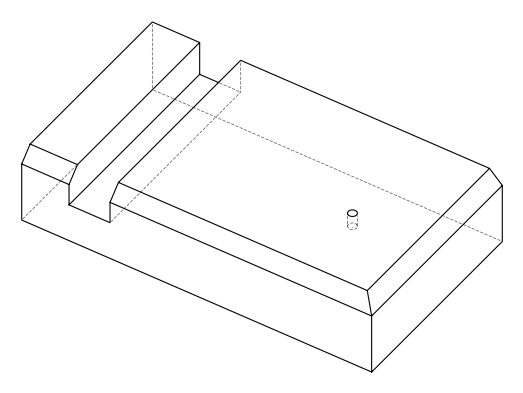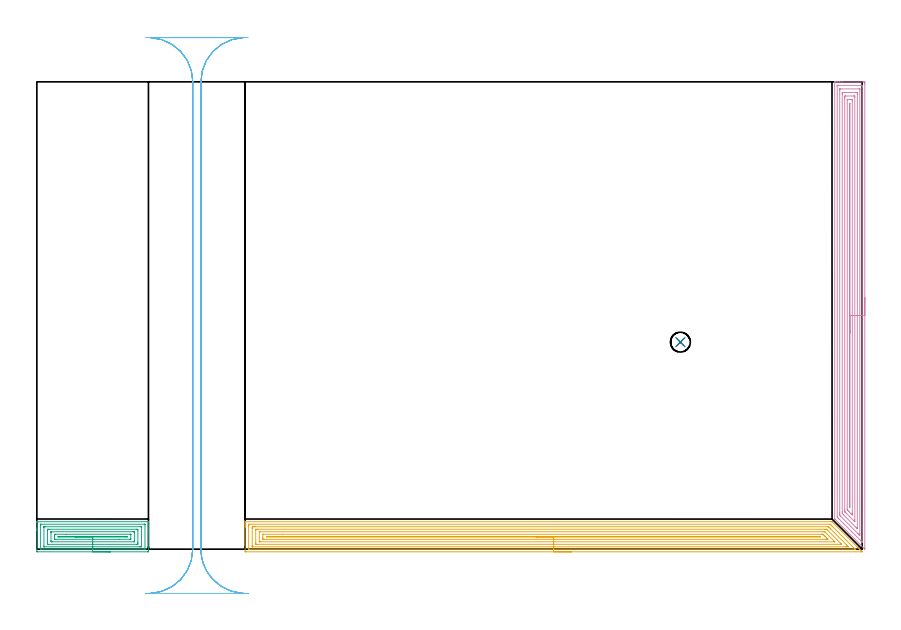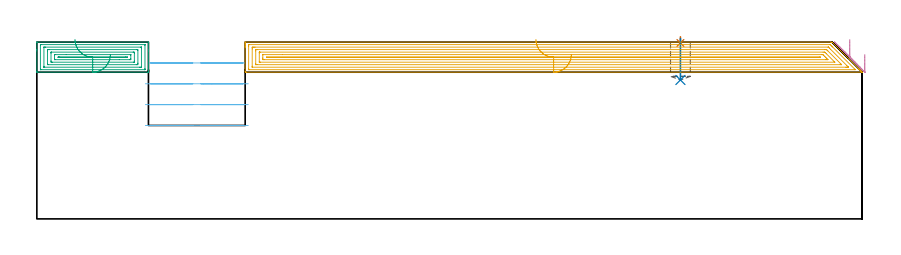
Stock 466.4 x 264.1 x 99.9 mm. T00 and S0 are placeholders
(PLAN: 6 operations, 3 tool changes, 45.1 min)
(1 SPOT_DRILL | STEP1POCKET | NXT0321_9005460120000 | 0.03 min | 0 mm3)
(2 DRILL_BLIND_HOLE_INTO_CENTER | STEP1POCKET | NXT0301_083 | 0.1 min | 1963 mm3)
(3 AREA_MILL | FG_CHAMFER_SURFACE | UGT0205_001 | 3.71 min | 10206 mm3)
(4 AREA_MILL_1 | FG_CHAMFER_SURFACE_1 | UGT0205_001 | 14.49 min | 38129 mm3)
(5 AREA_MILL_2 | FG_CHAMFER_SURFACE_2 | UGT0205_001 | 19.22 min | 49870 mm3)
(6 MILL_RECTANGULAR_SLOT | SLOT_RECTANGULAR | UGT0201_020 | Follow Part, ap 12.5, ae 75% | 7.53 min | 677150 mm3)
(TOOL NXT0321_9005460120000 | NC Spot Drill, 142deg, 12mm, Carbide, Uncoated | D12 PA142 FL30 Z2)
(TOOL NXT0301_083 | Carbide Drill 11.2mm [860.1-1120-056A1-MM 2214] | D11.2 PA140 FL72 Z2)
(TOOL UGT0205_001 | Chamfer Mill 20 x 3 x 45 deg. | D20 FL50 Z2)
(TOOL UGT0201_020 | End mill 50 mm | D50 FL50 Z4)
(OP 1 SPOT_DRILL)
G17 G21 G94 G90
T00 M6
G54
G17 G0 G90 X363.7 Y117. S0 M3
G43 Z109.9 H0
G94 G81 G98 Z99.418 F250. R102.9
G80
M5
M2
(OP 2 DRILL_BLIND_HOLE_INTO_CENTER)
G17 G21 G94 G90
T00 M6
G54
G17 G0 G90 X363.7 Y117. S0 M3
G43 Z109.9 H1
G94 G81 G98 Z78.5 F250. R101.9
G80
M5
M2
(OP 3 AREA_MILL)
G17 G21 G94 G90
T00 M6
G54
G17 G0 G90 X41.55 Y-1.5 S1061 M3
G43 Z109.9 H0
Z92.9
G94 G1 X41.512 Z92.028 F250.
X41.398 Z91.163
X41.209 Z90.312
X40.947 Z89.48
X40.613 Z88.674
X40.21 Z87.9
X39.742 Z87.164
X39.21 Z86.472
X38.621 Z85.829
X37.978 Z85.24
X37.286 Z84.708
X36.55 Z84.24
X35.776 Z83.837
X34.97 Z83.503
X34.138 Z83.241
X33.286 Z83.052
X32.422 Z82.938
X31.55 Z82.9
X0.522
X0.153 Y-1.496 Z82.902
X0.01 Y-1.491 Z82.905
X0. Y-1.343 Z83.054
Y10.546 Z94.94
Y11.274 Z95.673
Y11.432 Z95.83
Y15.315 Z99.713
X0.006 Y15.487 Z99.88
X0.009 Y15.496 Z99.889
X0.079 Y15.5 Z99.9
X63.021
X63.091 Y15.496 Z99.889
X63.094 Y15.487 Z99.88
X63.1 Y15.314 Z99.712
Y11.274 Z95.673
Y10.546 Z94.94
Y-0.978 Z83.418
X63.098 Y-1.496 Z82.9
X63.097 Y-1.497 Z82.899
X62.578 Y-1.5 Z82.9
X31.55
Y-0.086 Z84.314
X2.289
X2.077 Y-0.082 Z84.318
X2.025 Y-0.079 Z84.321
X2.01 Y-0.077 Z84.323
X2.007 Y-0.06 Z84.34
X2.002 Y-0.016 Z84.384
X2.001 Y0.029 Z84.429
X2. Y0.203 Z84.603
Y13.5 Z97.9
X2.002 Y13.796 Z98.196
X2.005 Y13.992 Z98.392
X2.01 Y14.063 Z98.463
X2.015 Y14.08 Z98.48
X2.022 Y14.081 Z98.481
X2.075 Y14.084 Z98.484
X2.295 Y14.086 Z98.486
X60.811
X61.023 Y14.082 Z98.482
X61.075 Y14.079 Z98.479
X61.09 Y14.077 Z98.477
X61.093 Y14.06 Z98.46
X61.098 Y14.016 Z98.416
X61.099 Y13.971 Z98.371
X61.1 Y13.797 Z98.197
Y0.5 Z84.9
X61.098 Y0.204 Z84.604
X61.095 Y0.007 Z84.407
X61.09 Y-0.063 Z84.337
X61.085 Y-0.08 Z84.32
X61.078 Y-0.081 Z84.319
X61.025 Y-0.084 Z84.316
X60.805 Y-0.086 Z84.314
X31.55
Y1.328 Z85.728
X4.421 Y1.329 Z85.729
X4.068 Y1.33 Z85.73
X4.02 Y1.332 Z85.732
X4.013 Y1.334 Z85.734
X4.007 Y1.386 Z85.786
X4.002 Y1.476 Z85.876
X4. Y1.749 Z86.149
X4.001 Y12.455 Z96.855
X4.007 Y12.591 Z96.991
X4.012 Y12.666 Z97.066
X4.025 Y12.668 Z97.068
X4.068 Y12.669 Z97.069
X4.602 Y12.671 Z97.071
X4.955
X58.679
X59.032 Y12.67 Z97.07
X59.08 Y12.667 Z97.067
X59.087 Y12.666 Z97.066
X59.093 Y12.614 Z97.014
X59.098 Y12.524 Z96.924
X59.1 Y12.387 Z96.787
Y12.319 Z96.719
X59.099 Y1.545 Z85.945
X59.093 Y1.408 Z85.808
X59.088 Y1.334 Z85.734
X59.075 Y1.332 Z85.732
X59.032 Y1.33 Z85.73
X58.498 Y1.329 Z85.729
X58.145 Y1.328 Z85.728
X31.55
Y2.743 Z87.143
X6.552
X6.02 Y2.75 Z87.15
X6.001 Y3.295 Z87.695
X6. Y10.387 Z94.787
X6.002 Y10.546 Z94.946
X6.023 Y11.25 Z95.65
X6.728 Y11.257 Z95.657
X6.903
X56.548
X57.08 Y11.25 Z95.65
X57.099 Y10.705 Z95.105
X57.1 Y3.613 Z88.013
X57.098 Y3.454 Z87.854
X57.077 Y2.75 Z87.15
X56.372 Y2.743 Z87.143
X56.197
X31.55
Y4.157 Z88.557
X8.684 Y4.158 Z88.558
X8.501 Y4.16 Z88.56
X8.318 Y4.164 Z88.564
X8.01 Y4.18 Z88.58
X8.007 Y4.341 Z88.741
X8.001 Y4.841 Z89.241
Y9.273 Z93.673
X8.006 Y9.659 Z94.059
X8.01 Y9.784 Z94.184
X8.02 Y9.836 Z94.236
X8.134 Y9.839 Z94.239
X8.318 Y9.842 Z94.242
X54.416
X54.599 Y9.84 Z94.24
X54.782 Y9.836 Z94.236
X55.09 Y9.82 Z94.22
X55.093 Y9.659 Z94.059
X55.099 Y9.159 Z93.559
Y4.727 Z89.127
X55.094 Y4.341 Z88.741
X55.09 Y4.216 Z88.616
X55.08 Y4.164 Z88.564
X54.967 Y4.161 Z88.561
X54.782 Y4.158 Z88.558
X31.55 Y4.157 Z88.557
Y5.571 Z89.971
X10.274
X10.093 Y5.573 Z89.973
X10.028 Y5.575 Z89.975
X10.017 Y5.577 Z89.977
X10.01 Y5.592 Z89.992
X10.005 Y5.657 Z90.057
X10.001 Y5.84 Z90.24
Y7.886 Z92.286
X10.003 Y8.157 Z92.557
X10.013 Y8.422 Z92.822
X10.274 Y8.425 Z92.825
X10.619 Y8.428 Z92.828
X16.602 Y8.429 Z92.829
X52.826
X53.007 Y8.427 Z92.827
X53.072 Y8.425 Z92.825
X53.083 Y8.423 Z92.823
X53.09 Y8.408 Z92.808
X53.095 Y8.343 Z92.743
X53.099 Y8.16 Z92.56
Y6.114 Z90.514
X53.097 Y5.843 Z90.243
X53.087 Y5.578 Z89.978
X52.826 Y5.575 Z89.975
X52.481 Y5.572 Z89.972
X46.584 Y5.571 Z89.971
X31.55
Y6.985 Z91.385
X12.933
X12.059 Y6.988 Z91.388
X12.047 Y6.99 Z91.39
X12.018 Y7. Z91.4
X12.038 Y7.009 Z91.409
X12.047 Y7.011 Z91.411
X12.919 Y7.015 Z91.415
X50.152
X51.041 Y7.012 Z91.412
X51.053 Y7.01 Z91.41
X51.082 Y7. Z91.4
X51.062 Y6.991 Z91.391
X51.053 Y6.989 Z91.389
X50.181 Y6.985 Z91.385
X31.55
X30.678 Z91.423
X29.814 Z91.537
X28.962 Z91.726
X28.13 Z91.988
X27.324 Z92.322
X26.55 Z92.725
X25.814 Z93.194
X25.122 Z93.725
X24.479 Z94.314
X23.89 Z94.957
X23.358 Z95.649
X22.89 Z96.385
X22.487 Z97.159
X22.153 Z97.965
X21.891 Z98.797
X21.702 Z99.649
X21.588 Z100.514
X21.55 Z101.385
G0 Z109.9
M5
M2
(OP 4 AREA_MILL_1)
G17 G21 G94 G90
T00 M6
G54
G17 G0 G90 X467.9 Y142.05 S1061 M3
G43 Z109.9 H0
Z92.9
G94 G1 Y142.012 Z92.028 F250.
Y141.898 Z91.163
Y141.709 Z90.312
Y141.447 Z89.48
Y141.113 Z88.674
Y140.71 Z87.9
Y140.242 Z87.164
Y139.71 Z86.472
Y139.121 Z85.829
Y138.478 Z85.24
Y137.786 Z84.708
Y137.05 Z84.24
Y136.276 Z83.837
Y135.47 Z83.503
Y134.638 Z83.241
Y133.787 Z83.052
Y132.922 Z82.938
Y132.05 Z82.9
Y0.548
X467.899 Y0.181 Z82.901
X467.898 Y0.142 Z82.902
X467.892 Y0.016 Z82.906
X467.822 Y0.082 Z82.976
X467.719 Y0.181 Z83.079
X451.179 Y16.72 Z99.619
X450.935 Y16.969 Z99.86
X450.903 Y17.005 Z99.889
X450.9 Y17.167 Z99.9
Y263.92
X450.903 Y264.091 Z99.888
X450.932 Y264.1 Z99.859
X451.321 Z99.478
X451.592 Z99.208
X452.308 Z98.487
X453.553 Z97.244
X454.968 Z95.828
X467.114 Z83.683
X467.378 Y264.097 Z83.419
X467.892 Y264.092 Z82.906
X467.894 Y263.993 Z82.904
X467.898 Y263.472 Z82.902
X467.9 Y262.946 Z82.9
Y132.05
X466.486 Z84.314
Y4.21
X466.482 Y3.988 Z84.318
X466.479 Y3.896 Z84.321
X466.43 Y3.932 Z84.37
X466.36 Y3.997 Z84.44
X466.147 Y4.204 Z84.653
X453.63 Y16.72 Z97.17
X453.195 Y17.157 Z97.605
X452.746 Y17.614 Z98.054
X452.321 Y18.063 Z98.479
X452.314 Y18.508 Z98.486
X452.315 Y261.906 Z98.485
X452.317 Y262.017 Z98.483
X452.319 Y262.071 Z98.481
X452.322 Y262.09 Z98.478
X452.371 Y262.092 Z98.429
X452.784 Y262.099 Z98.016
X465.605 Y262.1 Z85.195
X466.08 Y262.099 Z84.72
X466.345 Y262.095 Z84.455
X466.463 Y262.09 Z84.337
X466.479 Y262.088 Z84.321
X466.481 Y262.069 Z84.319
X466.484 Y262.016 Z84.316
X466.485 Y261.908 Z84.315
X466.486 Y261.69 Z84.314
Y132.05
X465.072 Z85.728
X465.071 Y8.674 Z85.729
X465.07 Y8.319 Z85.73
X465.066 Y7.78 Z85.734
X465.065 Y7.755 Z85.735
X465.028 Y7.78 Z85.772
X464.719 Y8.083 Z86.081
X464.125 Y8.674 Z86.675
X463.832 Y8.967 Z86.968
X454.292 Y18.508 Z96.508
X454.081 Y18.722 Z96.719
X453.747 Y19.064 Z97.053
X453.735 Y19.402 Z97.065
X453.731 Y19.755 Z97.069
X453.729 Y20.296 Z97.071
Y20.652
Y259.358
X453.731 Y259.896 Z97.069
X453.734 Y260.073 Z97.066
X453.735 Y260.087 Z97.065
X453.759 Y260.091 Z97.041
X453.812 Y260.097 Z96.988
X453.88 Y260.1 Z96.92
X464.719 Y260.099 Z86.081
X464.921 Y260.096 Z85.879
X465.054 Y260.09 Z85.746
X465.066 Y260.087 Z85.734
X465.068 Y260.081 Z85.732
X465.07 Y260.058 Z85.73
X465.071 Y260.015 Z85.729
X465.072 Y259.896 Z85.728
Y132.05
X463.657 Z87.143
Y12.25
X463.652 Y11.667 Z87.148
X463.651 Y11.614 Z87.149
X463.571 Y11.687 Z87.229
X463.382 Y11.871 Z87.418
X462.999 Y12.25 Z87.801
X455.854 Y19.394 Z94.946
X455.15 Y20.113 Z95.65
X455.148 Y20.296 Z95.652
X455.143 Y21.013 Z95.657
Y257.214
X455.144 Y257.93 Z95.656
X455.147 Y258.034 Z95.653
X455.149 Y258.088 Z95.651
X455.196 Y258.091 Z95.604
X455.415 Y258.096 Z95.385
X455.854 Y258.1 Z94.946
X462.946 Z87.854
X463.387 Y258.097 Z87.413
X463.603 Y258.092 Z87.197
X463.651 Y258.09 Z87.149
X463.653 Y258.052 Z87.147
X463.655 Y257.988 Z87.145
X463.657 Y257.391 Z87.143
Y257.214
Y132.05
X462.243 Z88.557
Y16.535
X462.242 Y15.826 Z88.558
X462.24 Y15.644 Z88.56
X462.236 Y15.474 Z88.564
X462.059 Y15.644 Z88.741
X461.873 Y15.826 Z88.927
X457.402 Y20.296 Z93.398
X456.741 Y20.962 Z94.059
X456.628 Y21.079 Z94.172
X456.574 Y21.138 Z94.226
X456.564 Y21.19 Z94.236
X456.561 Y21.371 Z94.239
X456.557 Y22.084 Z94.243
Y22.27
Y254.717
X456.558 Y255.426 Z94.242
X456.559 Y255.609 Z94.241
X456.564 Y255.796 Z94.236
X456.58 Y256.09 Z94.22
X456.741 Y256.095 Z94.059
X456.96 Y256.099 Z93.84
X461.391 Y256.1 Z89.409
X462.059 Y256.097 Z88.741
X462.155 Y256.094 Z88.645
X462.212 Y256.09 Z88.588
X462.236 Y256.08 Z88.564
X462.243 Y255.426 Z88.557
Y132.05
X460.829 Z89.971
X460.828 Y20.296 Z89.972
X460.826 Y19.752 Z89.974
X460.822 Y19.402 Z89.978
X460.814 Y19.345 Z89.986
X460.75 Y19.402 Z90.05
X460.286 Y19.862 Z90.514
X459.851 Y20.296 Z90.949
X458.957 Y21.19 Z91.843
X458.514 Y21.635 Z92.286
X458.068 Y22.084 Z92.732
X458.003 Y22.157 Z92.797
X457.978 Y22.192 Z92.822
X457.976 Y22.222 Z92.824
X457.973 Y22.358 Z92.827
X457.971 Y22.631 Z92.829
X457.972 Y253.912 Z92.828
X457.973 Y254.048 Z92.827
X457.975 Y254.081 Z92.825
X457.977 Y254.09 Z92.823
X457.991 Y254.093 Z92.809
X458.057 Y254.098 Z92.743
X459.829 Y254.1 Z90.971
X460.286 Y254.099 Z90.514
X460.719 Y254.096 Z90.081
X460.813 Y254.09 Z89.987
X460.822 Y253.992 Z89.978
X460.825 Y253.638 Z89.975
X460.828 Y253.092 Z89.972
X460.829 Y132.05 Z89.971
X459.415 Z91.385
Y23.858
X459.4 Y23.513 Z91.4
X459.386 Y23.872 Z91.414
X459.385 Y23.887 Z91.415
X459.386 Y251.864 Z91.414
X459.4 Y251.986 Z91.4
X459.414 Y251.85 Z91.386
X459.415 Y251.835 Z91.385
Y132.05
Y131.178 Z91.423
Y130.314 Z91.537
Y129.462 Z91.726
Y128.63 Z91.988
Y127.824 Z92.322
Y127.05 Z92.725
Y126.314 Z93.194
Y125.622 Z93.725
Y124.979 Z94.314
Y124.39 Z94.957
Y123.858 Z95.65
Y123.39 Z96.385
Y122.987 Z97.159
Y122.653 Z97.965
Y122.391 Z98.797
Y122.202 Z99.649
Y122.088 Z100.514
Y122.05 Z101.385
G0 Z109.9
M5
M2
(OP 5 AREA_MILL_2)
G17 G21 G94 G90
T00 M6
G54
G17 G0 G90 X302.05 Y-1.5 S1061 M3
G43 Z109.9 H0
Z92.9
G94 G1 X302.012 Z92.028 F250.
X301.898 Z91.164
X301.709 Z90.312
X301.447 Z89.48
X301.113 Z88.674
X300.71 Z87.9
X300.242 Z87.164
X299.711 Z86.472
X299.121 Z85.829
X298.478 Z85.24
X297.786 Z84.708
X297.05 Z84.24
X296.276 Z83.837
X295.47 Z83.503
X294.638 Z83.241
X293.787 Z83.052
X292.922 Z82.938
X292.05 Z82.9
X118.316
X117.945 Y-1.496 Z82.902
X117.71 Y-1.492 Z82.906
X117.7 Y-1.253 Z83.144
Y12.319 Z96.713
Y12.868 Z97.265
Y13.205 Z97.601
Y13.755 Z98.151
Y14.092 Z98.487
Y14.766 Z99.165
Y15.104 Z99.503
X117.708 Y15.471 Z99.863
X117.71 Y15.497 Z99.888
X117.87 Y15.5 Z99.9
X448.812
X449.395 Z99.884
X449.478 Y15.422 Z99.822
X464.107 Y0.795 Z85.191
X464.212 Y0.688 Z85.087
X464.295 Y0.605 Z85.005
X464.403 Y0.499 Z84.895
X464.506 Y0.395 Z84.794
X464.593 Y0.308 Z84.707
X464.698 Y0.204 Z84.6
X464.799 Y0.101 Z84.501
X464.89 Y0.01 Z84.409
X464.994 Y-0.092 Z84.304
X465.092 Y-0.192 Z84.208
X465.188 Y-0.288 Z84.112
X465.289 Y-0.387 Z84.009
X465.386 Y-0.485 Z83.914
X465.486 Y-0.586 Z83.814
X465.585 Y-0.683 Z83.713
X465.679 Y-0.779 Z83.621
X465.784 Y-0.883 Z83.516
X465.88 Y-0.978 Z83.418
X466.081 Y-1.181 Z83.218
X466.155 Y-1.254 Z83.145
X466.322 Y-1.422 Z82.978
X466.379 Y-1.481 Z82.918
X466.383 Y-1.495 Z82.904
X466.379 Y-1.5 Z82.9
X292.05
Y-0.086 Z84.314
X120.103
X119.88 Y-0.085 Z84.315
X119.772 Y-0.082 Z84.318
X119.721 Y-0.079 Z84.321
X119.709 Y-0.073 Z84.327
X119.706 Y-0.055 Z84.345
X119.702 Y0.053 Z84.453
X119.7 Y0.308 Z84.708
X119.701 Y13.205 Z97.605
X119.702 Y13.603 Z98.003
X119.71 Y14.004 Z98.404
X119.724 Y14.079 Z98.479
X119.771 Y14.082 Z98.482
X119.881 Y14.084 Z98.484
X120.103 Y14.086 Z98.486
X447.925
X448.367 Y14.071 Z98.471
X448.812 Y13.635 Z98.035
X449.245 Y13.205 Z97.605
X449.706 Y12.745 Z97.145
X462.211 Y0.239 Z84.639
X462.409 Y0.038 Z84.438
X462.467 Y-0.024 Z84.376
X462.515 Y-0.079 Z84.321
X462.426 Y-0.081 Z84.319
X462.205 Y-0.086 Z84.314
X292.05
Y1.328 Z85.728
X121.889 Y1.329 Z85.729
X121.771 Y1.331 Z85.731
X121.729 Y1.333 Z85.733
X121.713 Y1.334 Z85.734
X121.71 Y1.369 Z85.769
X121.704 Y1.493 Z85.893
X121.701 Y1.681 Z86.081
X121.7 Y1.869 Z86.269
Y11.62 Z96.02
X121.703 Y12.319 Z96.719
X121.707 Y12.5 Z96.9
X121.721 Y12.664 Z97.064
X121.889 Y12.666 Z97.066
X122.428 Y12.67 Z97.07
X122.783 Y12.671 Z97.071
X123.32
X447.144
X447.239 Y12.668 Z97.068
X447.3 Y12.665 Z97.065
X447.329 Y12.66 Z97.06
X447.349 Y12.642 Z97.042
X447.68 Y12.319 Z96.719
X447.919 Y12.082 Z96.482
X448.569 Y11.432 Z95.832
X457.745 Y2.256 Z86.656
X458.318 Y1.681 Z86.081
X458.638 Y1.356 Z85.756
X458.649 Y1.335 Z85.735
X458.638 Y1.334 Z85.734
X458.099 Y1.33 Z85.73
X457.745 Y1.329 Z85.729
X457.207 Y1.328 Z85.728
X292.05
Y2.743 Z87.143
X124.393
X123.801 Y2.745 Z87.145
X123.735 Y2.747 Z87.147
X123.718 Y2.749 Z87.149
X123.71 Y2.759 Z87.159
X123.707 Y2.809 Z87.209
X123.703 Y3.016 Z87.416
X123.7 Y3.43 Z87.83
Y10.546 Z94.946
X123.704 Y10.977 Z95.377
X123.708 Y11.192 Z95.592
X123.71 Y11.241 Z95.641
X123.752 Y11.25 Z95.65
X123.857 Y11.253 Z95.653
X124.569 Y11.257 Z95.657
X124.746
X445.416
X446.133 Y11.253 Z95.653
X446.234 Y11.251 Z95.651
X446.292 Y11.247 Z95.647
X446.346 Y11.196 Z95.596
X446.568 Y10.979 Z95.379
X447.006 Y10.546 Z94.946
X454.172 Y3.38 Z87.78
X454.529 Y3.02 Z87.42
X454.704 Y2.841 Z87.241
X454.787 Y2.753 Z87.153
X454.788 Y2.748 Z87.148
X454.779 Y2.747 Z87.147
X454.748 Y2.745 Z87.145
X454.172 Y2.743 Z87.143
X453.995
X292.05
Y4.157 Z88.557
X126.356
X126.17 Y4.158 Z88.558
X125.8 Y4.163 Z88.563
X125.709 Y4.165 Z88.565
X125.706 Y4.191 Z88.591
X125.703 Y4.248 Z88.648
X125.701 Y4.341 Z88.741
Y9.423 Z93.823
X125.703 Y9.659 Z94.059
X125.708 Y9.821 Z94.221
X125.709 Y9.835 Z94.235
X125.764 Y9.838 Z94.238
X125.862 Y9.841 Z94.241
X125.985 Y9.843 Z94.243
X126.171
X444.346 Y9.842 Z94.242
X445.059 Y9.839 Z94.239
X445.239 Y9.836 Z94.236
X445.43 Y9.659 Z94.059
X446.133 Y8.968 Z93.368
X450.599 Y4.503 Z88.903
X450.759 Y4.341 Z88.741
X450.915 Y4.178 Z88.578
X450.928 Y4.162 Z88.562
X450.925 Y4.161 Z88.561
X450.895 Y4.159 Z88.559
X450.846 Y4.157 Z88.557
X450.784
X292.05
Y5.571 Z89.971
X128.688 Y5.572 Z89.972
X128.142 Y5.575 Z89.975
X127.788 Y5.578 Z89.978
X127.71 Y5.587 Z89.987
X127.704 Y5.661 Z90.061
X127.701 Y6.114 Z90.514
X127.7 Y6.552 Z90.952
X127.702 Y8.323 Z92.723
X127.706 Y8.387 Z92.787
X127.71 Y8.42 Z92.82
X127.734 Y8.422 Z92.822
X127.869 Y8.425 Z92.825
X128.142 Y8.428 Z92.828
X138.844 Y8.429 Z92.829
X443.453 Y8.428 Z92.828
X443.801 Y8.427 Z92.827
X444.073 Y8.424 Z92.824
X444.205 Y8.422 Z92.822
X444.346 Y8.295 Z92.695
X444.763 Y7.886 Z92.286
X445.239 Y7.413 Z91.813
X445.653 Y7. Z91.4
X446.133 Y6.52 Z90.92
X446.538 Y6.114 Z90.514
X447.026 Y5.622 Z90.022
X447.058 Y5.584 Z89.984
X447.026 Y5.578 Z89.978
X446.676 Y5.574 Z89.974
X446.133 Y5.572 Z89.972
X445.786 Y5.571 Z89.971
X292.05
Y6.985 Z91.385
X129.928 Y6.986 Z91.386
X129.804 Y7. Z91.4
X129.914 Y7.014 Z91.414
X442.56
X442.9 Y7. Z91.4
X442.574 Y6.986 Z91.386
X442.56 Y6.985 Z91.385
X292.05
X291.179 Z91.423
X290.314 Z91.537
X289.462 Z91.726
X288.63 Z91.988
X287.824 Z92.322
X287.05 Z92.725
X286.314 Z93.194
X285.622 Z93.725
X284.979 Z94.314
X284.39 Z94.957
X283.859 Z95.65
X283.39 Z96.385
X282.987 Z97.159
X282.653 Z97.965
X282.391 Z98.797
X282.202 Z99.649
X282.088 Z100.514
X282.05 Z101.385
G0 Z109.9
M5
M2
(OP 6 MILL_RECTANGULAR_SLOT)
G17 G21 G94 G90
T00 M6
G54
G17 G0 G90 X117.263 Y-25.176 S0 M3
G43 Z109.9 H0
Z88.125
G94 G1 X114.291 Y-24.767 F250.
G2 X97.559 Y-14.81 R25. F500.
X93.381 Y-5.797 R25. F393.
X92.7 Y0. R25. F319.
G1 Y14.15
Y234.15 F283.
Y244.15 F368.
Y264.1 F500.
G2 X116.475 Y289.07 R25.
G1 Y289.1
X64.325
Y289.07
G2 X88.1 Y264.1 R25.
G1 Y0.
G2 X66.515 Y-24.766 R25.
G1 X63.543 Y-25.175 F250.
G0 X119.472 Y-25.117 Z76.35
G1 X116.475 Y-24.97
G2 X98.934 Y-16.518 R25. F500.
X93.983 Y-7.907 R25. F370.
X92.7 Y0. R25. F286.
G1 Y241.955
Y264.1 F500.
G2 X116.475 Y289.07 R25.
G1 Y289.1
X64.325
Y289.07
G2 X88.1 Y264.1 R25.
G1 Y0.
G2 X64.324 Y-24.97 R25.
G1 X61.328 Y-25.117 F250.
G0 Z109.9
Y289.217
Z64.575
G1 X64.325 Y289.07
G2 X81.866 Y280.618 R25. F500.
X86.817 Y272.006 R25. F387.
X88.1 Y264.1 R25. F297.
G1 Y22.145
Y0. F500.
G2 X63.807 Y-24.99 R25.
G1 X116.993
G2 X92.7 Y0. R25.
G1 Y264.1
G2 X116.475 Y289.07 R25.
G1 X119.472 Y289.217 F250.
G0 Z109.9
Y-25.117
Z52.8
G1 X116.476 Y-24.97
G2 X98.935 Y-16.518 R25. F500.
X93.983 Y-7.907 R25. F369.
X92.7 Y0. R25. F285.
G1 Y241.955
Y264.1 F500.
G2 X116.475 Y289.07 R25.
G1 Y289.1
X64.325
Y289.07
G2 X88.1 Y264.1 R25.
G1 Y0.
G2 X64.324 Y-24.97 R25.
G1 X61.328 Y-25.117 F250.
G0 Z109.9
M5
M2
